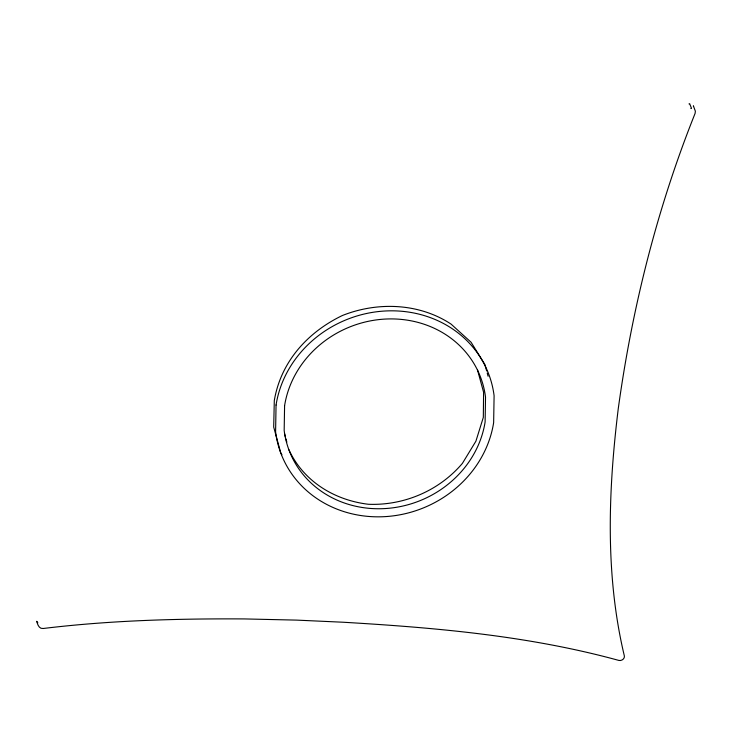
<?xml version="1.0" encoding="UTF-8"?>
<svg xmlns="http://www.w3.org/2000/svg" width="732" height="732" viewBox="0 0 732 732"><rect width="100%" height="100%" fill="white"/><g stroke="black" fill="none" stroke-linecap="round" stroke-linejoin="round"><path stroke-width="1.1" d="M688.986 103.917L689.663 103.688L691.493 108.345L690.862 108.556M37.854 622.868L36.719 621.294C37.524 624.387 39.071 629.099 43.188 628.495C109.901 620.407 177.181 618.54 244.323 618.924L296.606 620.114L343.217 622.237C435.851 627.699 529.154 635.779 618.943 660.447C621.486 661.042 624.725 658.928 624.396 656.137C605.044 575.151 608.219 490.751 618.256 408.694C632.155 307.715 657.18 208.108 695.089 113.423L695.363 111.172L693.369 105.811L693.533 106.515M288.875 449.677C303.478 481.482 334.551 500.194 368.416 504.275C404.082 505.693 439.255 490.65 462.395 463.383L475.91 441.186L483.321 417.386L483.596 392.279L477.474 369.806M281.93 454.718L280.713 452.76L273.695 427.049L274.299 400.578C280.841 361.727 307.632 332.2 342.384 315.51C377.465 301.566 419.088 302.984 451.104 324.13L471.088 342.256L484.913 364.554L486.652 370.941M487.228 373.073L488.098 376.266M284.492 433.49L285.37 436.73M285.956 438.889L286.834 442.128M276.055 405.034L275.598 431.898A111.209 101.675 -21.5 0 0 383.12 516.728A111.209 101.675 -21.5 0 0 493.643 422.629L494.1 395.765A111.209 101.675 -21.5 0 0 386.578 310.926A111.209 101.675 -21.5 0 0 276.055 405.034M284.592 405.72L284.172 430.48A102.489 93.696 -21.5 0 0 383.257 508.658A102.489 93.696 -21.5 0 0 485.115 421.934L485.526 397.183A102.489 93.696 -21.5 0 0 386.441 319.006A102.489 93.696 -21.5 0 0 284.592 405.72"/></g></svg>
